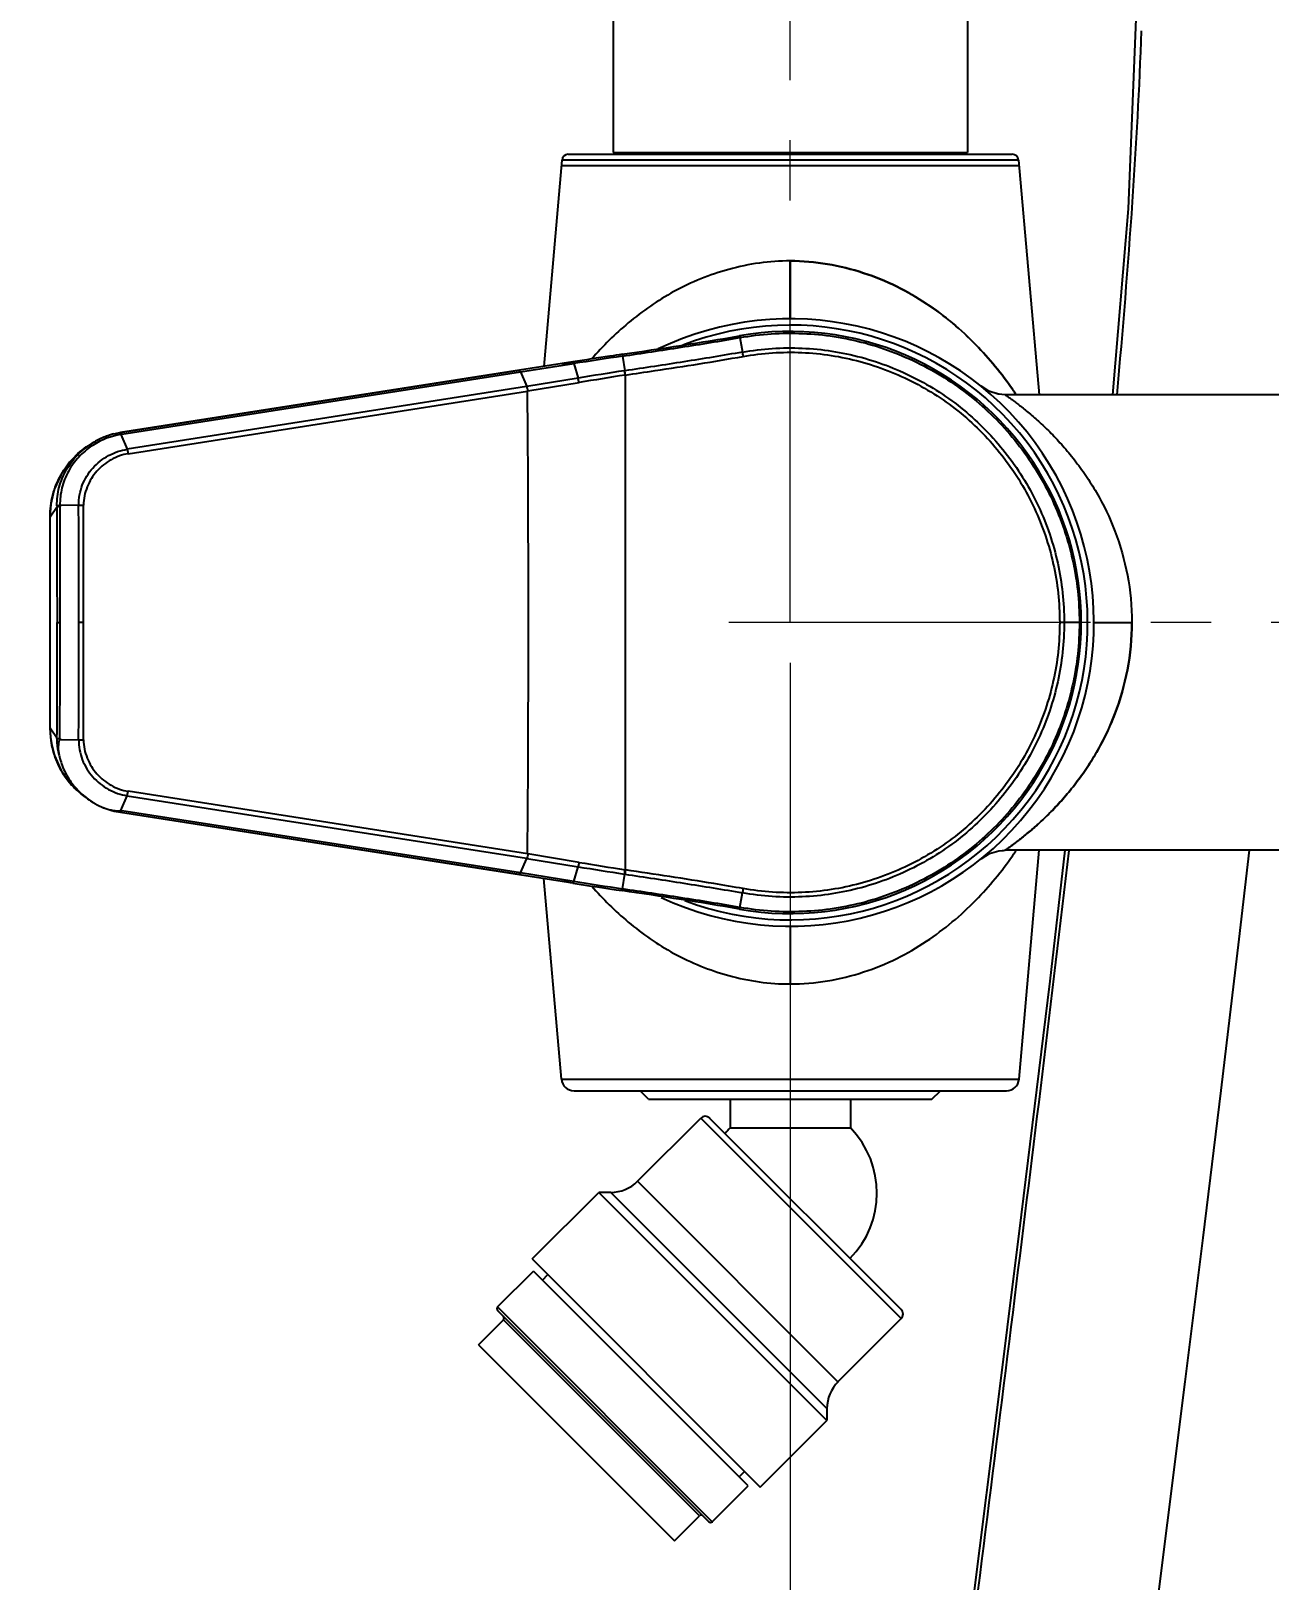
# Model space of a CAD drawing. Extents: x 0 to 3160, y 0 to 2315.
# Drawn here: x 1961.6 to 2059.5, y 386.4 to 508.9 of the extents above; entities that cross this region are included whole.
import ezdxf

# ---------------------------------------------------------------- set-up
doc = ezdxf.new("R2010")
doc.units = 0
doc.header["$LTSCALE"] = 3
doc.header["$MEASUREMENT"] = 0
doc.header["$PDMODE"] = 3
doc.header["$PDSIZE"] = -10
doc.linetypes.add('CENTER2', pattern=[28.575, 19.05, -3.175, 3.175, -3.175])
doc.layers.get('0').update_dxf_attribs({"linetype": 'CONTINUOUS'})
doc.layers.get('DEFPOINTS').update_dxf_attribs({"linetype": 'CONTINUOUS'})
doc.layers.add('Cneter', color=1, linetype='CENTER2', lineweight=13)
doc.styles.add('Daelim Dimension', font='')
doc.styles.get('Daelim Dimension').set_extended_font_data('나눔고딕')
doc.dimstyles.new('DEFAULT', dxfattribs={"dimscale": 2, "dimtxt": 2, "dimasz": 2, "dimexe": 0, "dimexo": 2, "dimgap": 1, "dimtad": 1, "dimdec": 1, "dimzin": 9, "dimdsep": 46, "dimtxsty": 'Daelim Dimension', "dimcen": 0.5, "dimclrd": 252, "dimclre": 252, "dimclrt": 3, "dimadec": 1, "dimazin": 0, "dimtfac": 1, "dimtdec": 1, "dimtix": 1, "dimtmove": 0, "dimatfit": 3, "dimfxl": 1, "dimtolj": 1, "dimtzin": 1, "dimlwd": 9, "dimlwe": 9, "dimarcsym": 0})

# ---------------------------------------------------------------- blocks, each defined once
blk = doc.blocks.new('*D0')
at = {"color": 5, "lineweight": 9, "ltscale": 0.5, "transparency": 16777216}
for p, q in [((2021.64, 458.99), (2021.64, 270.58)), ((2113.14, 386.97), (2113.14, 270.58)), ((2029.64, 272.58), (2105.14, 272.58))]:
    blk.add_line(p, q, dxfattribs=at)
at = {"color": 5, "ltscale": 0.5, "transparency": 16777216}
for points in [[(2029.64, 273.92), (2029.64, 271.25), (2021.64, 272.58)], [(2105.14, 273.92), (2105.14, 271.25), (2113.14, 272.58)]]:
    blk.add_solid(points, dxfattribs=at)
at = {"layer": 'DEFPOINTS', "color": 0, "ltscale": 0.5, "transparency": 16777216}
for p in [(2021.64, 462.99), (2113.14, 390.97), (2113.14, 272.58)]:
    blk.add_point(p, dxfattribs=at)
at = {"color": 7, "ltscale": 0.5, "transparency": 16777216, "insert": (2067.39, 285.47), "char_height": 20, "attachment_point": 5, "style": 'Daelim Dimension'}
blk.add_mtext('\\A1;95', dxfattribs=at)
blk = doc.blocks.new('*D8')
at = {"color": 5, "lineweight": 9, "ltscale": 0.5, "transparency": 16777216}
for p, q in [((1965.64, 1392.3), (2311.07, 1392.3)), ((2309.07, 426.81), (2309.07, 1384.3)), ((2143.24, 418.81), (2311.07, 418.81))]:
    blk.add_line(p, q, dxfattribs=at)
at = {"color": 5, "ltscale": 0.5, "transparency": 16777216}
for points in [[(2307.74, 1384.3), (2310.4, 1384.3), (2309.07, 1392.3)], [(2307.74, 426.81), (2310.4, 426.81), (2309.07, 418.81)]]:
    blk.add_solid(points, dxfattribs=at)
at = {"layer": 'DEFPOINTS', "color": 0, "ltscale": 0.5, "transparency": 16777216}
for p in [(1961.64, 1392.3), (2309.07, 1392.3), (2139.24, 418.81)]:
    blk.add_point(p, dxfattribs=at)
at = {"color": 7, "ltscale": 0.5, "transparency": 16777216, "insert": (2293.36, 905.56), "char_height": 20, "attachment_point": 5, "rotation": 90, "style": 'Daelim Dimension'}
blk.add_mtext('\\A1;(920~1380)', dxfattribs=at)

msp = doc.modelspace()

# ---------------------------------------------------------------- linework, layer by layer
at = {"color": 7, "linetype": 'Continuous'}
for p, q in [((2007.64, 527.32), (2007.64, 499.32)), ((2035.64, 527.32), (2035.64, 499.32)), ((2003.6, 498.72), (2002.17, 482.42)), ((2004.1, 499.18), (2039.18, 499.18)), ((2007.64, 499.32), (2035.64, 499.32)), ((2009.89, 499.32), (2009.89, 499.18)), ((2033.39, 499.32), (2033.39, 499.18)), ((2039.68, 498.72), (2041.3, 480.18)), ((2004.47, 482.78), (1968.71, 477.18)), ((1968.71, 477.18), (2000.21, 482.11)), ((1968.82, 477.05), (2000.32, 481.98)), ((2008.59, 481.73), (2008.62, 481.73)), ((2000.79, 480.82), (1969.25, 475.87)), ((1969.32, 475.52), (2000.88, 480.47)), ((2000.91, 480.48), (2000.88, 480.47)), ((2037.33, 480.47), (2036.72, 480.85)), ((2038.07, 480.23), (2037.33, 480.47)), ((2038.61, 480.18), (2038.07, 480.23)), ((2038.61, 480.18), (2038.13, 480.22)), ((2062.14, 480.18), (2038.61, 480.18)), ((1968.71, 477.18), (1968.71, 477.18)), ((1968.75, 477.04), (1969.25, 475.87)), ((1966.36, 476.28), (1966.4, 476.31)), ((1966.46, 476.34), (1966.4, 476.31)), ((1963.12, 470.53), (1963.12, 470.43)), ((1963.12, 470.43), (1963.12, 470.32)), ((1963.12, 470.32), (1963.12, 470.22)), ((1965.41, 471.44), (1963.93, 471.42)), ((1963.71, 462.18), (1963.95, 462.18)), ((1963.12, 454.14), (1963.12, 454.04)), ((1963.12, 454.04), (1963.12, 453.94)), ((1963.12, 453.94), (1963.12, 453.84)), ((1963.12, 453.84), (1963.2, 452.83)), ((1963.15, 454.04), (1963.15, 454.14)), ((1963.15, 453.94), (1963.15, 454.04)), ((1963.15, 453.84), (1963.15, 453.94)), ((1963.2, 452.83), (1963.49, 451.66)), ((1963.93, 452.94), (1965.41, 452.92)), ((1963.49, 451.66), (1963.99, 450.54)), ((1963.99, 450.54), (1964.7, 449.51)), ((1968.75, 447.33), (1969.25, 448.49)), ((1969.25, 448.49), (2000.79, 443.55)), ((2000.88, 443.89), (1969.32, 448.84)), ((2004.47, 441.59), (1968.71, 447.18)), ((2000.21, 442.26), (1968.71, 447.18)), ((1968.71, 447.18), (1968.71, 447.18)), ((2000.32, 442.39), (1968.82, 447.31)), ((2000.79, 443.55), (2000.82, 443.54)), ((2000.88, 443.89), (2000.91, 443.89)), ((2036.72, 443.51), (2037.38, 443.92)), ((2036.75, 443.53), (2037.38, 443.92)), ((2037.38, 443.92), (2038.13, 444.14)), ((2038.13, 444.14), (2038.61, 444.18)), ((2062.14, 444.18), (2038.61, 444.18)), ((2039.72, 426.09), (2041.3, 444.18)), ((2043.34, 444.18), (2042.14, 433.83)), ((2008.62, 442.63), (2008.59, 442.63)), ((2003.56, 426.09), (2002.17, 441.95)), ((2004.55, 425.18), (2038.72, 425.18)), ((2010.44, 424.51), (2009.77, 425.18)), ((2032.84, 424.51), (2033.51, 425.18)), ((2010.44, 424.51), (2032.84, 424.51)), ((2016.89, 424.51), (2016.89, 422.24)), ((2026.39, 424.51), (2026.39, 422.24)), ((2009.58, 418.03), (2014.57, 423.02)), ((2030.4, 407.89), (2015.27, 423.02)), ((2016.89, 422.24), (2026.39, 422.24)), ((2001.24, 411.89), (2006.5, 417.15)), ((2007.45, 417.15), (2006.5, 417.15)), ((2024.54, 399.12), (2006.5, 417.15)), ((2001.24, 411.89), (2019.27, 393.85)), ((1998.51, 408.1), (2001.34, 410.93)), ((2018.31, 393.96), (2001.34, 410.93)), ((2002.05, 410.22), (2002.47, 410.65)), ((1996.99, 405.1), (1998.97, 407.08)), ((1998.51, 407.82), (2015.2, 391.13)), ((2025.41, 402.19), (2030.4, 407.18)), ((1996.99, 405.1), (2012.48, 389.61)), ((2024.54, 400.07), (2024.54, 399.12)), ((2019.27, 393.85), (2024.54, 399.12)), ((2017.61, 394.67), (2018.03, 395.09)), ((2015.48, 391.13), (2018.31, 393.96)), ((2012.48, 389.61), (2014.46, 391.59))]:
    msp.add_line(p, q, dxfattribs=at)
at = {"color": 9, "linetype": 'Continuous'}
for p, q in [((2039.68, 498.72), (2003.6, 498.72)), ((2039.72, 498.27), (2003.56, 498.27)), ((2021.64, 486.18), (2021.64, 490.75)), ((2021.64, 490.75), (2021.64, 486.18)), ((2017.66, 484.69), (2017.87, 483.55)), ((2000.32, 481.98), (2004.54, 482.64)), ((2004.54, 482.64), (2004.87, 481.49)), ((2008.39, 483.23), (2008.57, 482.07)), ((2000.32, 481.98), (2000.82, 480.82)), ((2004.87, 481.49), (2000.82, 480.82)), ((2008.57, 482.07), (2008.53, 482.07)), ((2008.62, 481.73), (2008.57, 482.07)), ((2008.59, 481.73), (2008.59, 442.63)), ((2000.82, 480.82), (2000.79, 480.82)), ((2000.91, 480.48), (2004.95, 481.14)), ((1963.15, 470.53), (1963.12, 470.53)), ((1963.15, 470.53), (1963.7, 471.34)), ((1963.15, 470.42), (1963.15, 470.53)), ((1963.15, 470.32), (1963.15, 470.42)), ((1963.15, 470.22), (1963.15, 470.32)), ((1963.12, 470.22), (1963.15, 470.22)), ((1963.12, 462.18), (1963.15, 462.18)), ((1965.8, 462.18), (1965.43, 462.18)), ((2044.64, 462.18), (2042.93, 462.18)), ((2045.64, 462.18), (2048.64, 462.18)), ((1963.15, 454.14), (1963.12, 454.14)), ((1963.12, 453.84), (1963.15, 453.84)), ((1963.7, 453.02), (1963.15, 453.84)), ((2000.32, 442.39), (2000.82, 443.54)), ((2000.82, 443.54), (2004.87, 442.88)), ((2004.95, 443.22), (2000.91, 443.89)), ((2004.54, 441.72), (2000.32, 442.39)), ((2004.54, 441.72), (2004.87, 442.88)), ((2008.39, 441.13), (2008.57, 442.29)), ((2008.53, 442.29), (2008.57, 442.29)), ((2017.66, 439.67), (2017.87, 440.82)), ((2021.64, 438.18), (2021.64, 433.62)), ((2021.64, 438.18), (2021.64, 433.62)), ((2003.56, 426.09), (2039.72, 426.09)), ((2030.4, 407.18), (2014.57, 423.02)), ((2009.58, 418.03), (2025.41, 402.19)), ((2024.54, 400.07), (2007.45, 417.15)), ((1998.51, 408.1), (2015.48, 391.13)), ((2014.46, 391.59), (1998.97, 407.08))]:
    msp.add_line(p, q, dxfattribs=at)
at = {"color": 7, "linetype": 'Continuous'}
for points in [[(2049.25, 517.06), (2048.34, 494.86), (2047.1, 480.18)], [(2038.13, 480.22), (2037.39, 480.44), (2037.36, 480.46)], [(1966.36, 476.28), (1965.58, 475.72), (1964.69, 474.84), (1963.99, 473.81), (1963.48, 472.69), (1963.2, 471.52), (1963.12, 470.53)], [(1963.12, 470.22), (1963.12, 467.7), (1963.12, 464.91), (1963.12, 462.18)], [(1963.12, 462.18), (1963.12, 459.43), (1963.12, 456.65), (1963.12, 454.14)], [(1964.7, 449.51), (1965.6, 448.63), (1966.16, 448.23)], [(2037.38, 443.92), (2038.13, 444.14), (2038.48, 444.17)], [(2041.32, 304.16), (2041.9, 310.02), (2042.89, 319.44), (2043.94, 329.04), (2045.06, 338.84), (2046.24, 348.86), (2047.47, 359.07), (2048.75, 369.5), (2050.08, 380.15), (2051.44, 391.04), (2052.84, 402.17), (2054.26, 413.56), (2055.69, 425.2), (2057.12, 437.17), (2057.94, 444.18)], [(2042.14, 433.83), (2039.89, 415.39), (2037.67, 397.62), (2035.52, 380.45), (2033.46, 363.85), (2031.53, 347.79), (2029.72, 332.24), (2028.08, 317.18), (2027.04, 306.89)]]:
    msp.add_lwpolyline(points, dxfattribs=at)
for centre, radius, start, end in [((2004.1, 498.68), 0.5, 90, 175), ((2039.18, 498.68), 0.5, 5, 90), ((2021.64, 462.18), 24, 244.854, 115.7497), ((2021.64, 462.18), 23, 259.9846, 100.0154), ((1969.66, 471.21), 6.05, 116.6057, 121.3219), ((1969.65, 471.24), 6.02, 107.602, 116.6047), ((1969.64, 471.27), 5.99, 104.2357, 107.5879), ((1969.62, 471.31), 5.94, 99.474, 104.2389), ((1969.63, 471.24), 6.01, 98.8911, 99.4636), ((1969.66, 471.21), 6.05, 121.9374, 122.1983), ((1969.66, 471.21), 6.05, 121.3222, 121.9374), ((-325.33, 462.16), 2289.28, 0.00047, 0.22974), ((-328.96, 462.21), 2292.9, 359.77053, 359.99935), ((-308.84, 462.16), 2274.26, 359.76732, 0.00053), ((1969.69, 453.77), 6.54, 179.4433, 189.7871), ((1969.76, 453.78), 6.61, 189.7659, 189.9399), ((1969.75, 453.78), 6.61, 189.9382, 199.7461), ((1969.79, 453.8), 6.65, 199.7844, 206.7277), ((1969.92, 453.86), 6.8, 206.7147, 210.7083), ((1969.87, 453.83), 6.74, 210.698, 219.1248), ((1969.88, 453.85), 6.76, 219.1727, 226.3024), ((1969.96, 453.93), 6.86, 226.2934, 230.1646), ((1969.95, 453.92), 6.86, 230.1592, 236.3379), ((1969.63, 453.07), 5.96, 238.0227, 238.4777), ((1969.63, 453.08), 5.98, 238.4782, 240.5684), ((1969.63, 453.08), 5.98, 240.5671, 247.8449), ((1969.64, 453.12), 6.01, 247.9797, 261.1091), ((2082.6, 942.61), 507.08, 261.1369, 261.582), ((2004.55, 426.18), 1, 185, 270), ((2038.72, 426.18), 1, 270, 355), ((2014.92, 422.67), 0.5, 45, 135), ((2022.12, 417.1), 7.34, 135.5202, 140.1442), ((2021.15, 417.1), 7.34, 315.214, 44.4799), ((2007.45, 420.15), 3, 270, 315), ((1998.66, 407.96), 0.2, 135, 225), ((2030.05, 407.54), 0.5, 315, 45), ((1998.83, 407.22), 0.2, 315, 45), ((2027.54, 400.07), 3, 135, 180), ((2014.6, 391.45), 0.2, 45, 135), ((2015.34, 391.27), 0.2, 225, 315)]:
    msp.add_arc(centre, radius, start, end, dxfattribs=at)
at = {"color": 9, "linetype": 'Continuous'}
for centre, radius, start, end in [((2021.64, 462.18), 23.5, 249.2573, 111.206), ((2089.8, -62.25), 551.52, 98.4887, 98.8933), ((1954.62, 471.98), 64.3, 10.0581, 10.3632), ((2086.76, -21.63), 509.74, 98.828, 99.2447), ((2091.8, -46.8), 535.04, 98.9469, 99.3417), ((1932.1, 469.79), 77.42, 8.8716, 9.125), ((-283.61, 462.18), 2284.56, 359.99998, 0.45867), ((2015.43, 464.01), 28.99, 33.8905, 34.8755), ((2015.48, 464.05), 28.93, 33.883, 34.8706), ((1969.67, 471.29), 5.82, 99.1031, 122.4081), ((1969.69, 471.26), 5.85, 122.3764, 123.349), ((1968.39, 471.4), 4.69, 179.9465, 180.707), ((-322.69, 462.17), 2286.41, 0.00039, 0.22986), ((1964.12, 455.58), 15.77, 90.7003, 91.0767), ((-453.28, 461.91), 2418.7, 0.00643, 0.22572), ((-491.32, 461.83), 2457.12, 0.00821, 0.22441), ((-325.66, 462.2), 2289.37, 359.77029, 359.99947), ((-310.35, 462.16), 2276.15, 359.76713, 0.00053), ((-283.1, 462.18), 2284.05, 359.54128, 0.00007), ((1968.47, 453), 4.54, 179.7496, 180.768), ((2015.21, 460.52), 29.27, 325.1122, 326.0891), ((2089.17, 961.14), 525.07, 260.7617, 261.1663), ((2092.7, 976.77), 540.71, 260.6604, 261.0511), ((1932.08, 454.58), 77.44, 350.8748, 351.1282), ((2090.19, 989.14), 554.07, 261.1076, 261.5103), ((1956.08, 452.11), 62.82, 349.6465, 349.9585)]:
    msp.add_arc(centre, radius, start, end, dxfattribs=at)
for points, knots in [([(2049.37, 508.92), (2049.22, 504.42), (2048.68, 494.82), (2047.9, 485.25), (2047.44, 480.17)], [0, 0, 0, 0, 0.46888, 1, 1, 1, 1]), ([(2021.64, 490.75), (2020.01, 490.75), (2016.8, 490.29), (2012.46, 488.52), (2008.84, 486.01), (2006.83, 484.03), (2005.94, 483.01)], [0, 0, 0, 0, 0.271954, 0.53173, 0.774732, 1, 1, 1, 1]), ([(2021.64, 490.75), (2023.6, 490.75), (2026.52, 490.24), (2030.05, 488.8), (2033.12, 487.02), (2036.3, 484.34), (2038.35, 481.84), (2039.22, 480.59)], [0, 0, 0, 0, 0.279009, 0.413127, 0.542004, 0.783163, 1, 1, 1, 1]), ([(2039.22, 480.59), (2038.35, 481.84), (2036.85, 483.67), (2034.49, 485.86), (2032.41, 487.43), (2030.05, 488.8), (2026.52, 490.24), (2023.6, 490.75), (2021.64, 490.75)], [0, 0, 0, 0, 0.216769, 0.334714, 0.458177, 0.587009, 0.721084, 1, 1, 1, 1]), ([(2017.66, 484.69), (2019.3, 484.98), (2021.81, 485.14), (2025.12, 484.82), (2028.37, 484.14), (2032.27, 482.62), (2036.44, 479.83), (2039.91, 476.21), (2042.52, 471.92), (2044.12, 467.17), (2044.49, 463.84), (2044.49, 462.18)], [0, 0, 0, 0, 0.124987, 0.18757, 0.250155, 0.375132, 0.500102, 0.625069, 0.75004, 0.875014, 1, 1, 1, 1]), ([(2008.39, 483.23), (2009.94, 483.46), (2013.03, 483.92), (2016.12, 484.42), (2017.66, 484.69)], [0, 0, 0, 0, 0.500003, 1, 1, 1, 1]), ([(2017.64, 484.83), (2017.64, 484.83), (2017.64, 484.83), (2017.64, 484.82), (2017.64, 484.81), (2017.65, 484.79), (2017.65, 484.77), (2017.65, 484.74), (2017.66, 484.71), (2017.66, 484.69)], [0, 0, 0, 0, 0.016129, 0.064941, 0.146011, 0.258663, 0.40185, 0.574431, 1, 1, 1, 1]), ([(2017.87, 483.55), (2019.42, 483.82), (2022.59, 484.03), (2027.29, 483.3), (2031.72, 481.57), (2035.67, 478.92), (2038.95, 475.48), (2041.42, 471.41), (2042.94, 466.91), (2043.29, 463.75), (2043.28, 462.18)], [0, 0, 0, 0, 0.125011, 0.250015, 0.375014, 0.500006, 0.624995, 0.74999, 0.874989, 1, 1, 1, 1]), ([(2004.47, 482.78), (2004.48, 482.78), (2004.49, 482.76), (2004.51, 482.72), (2004.53, 482.67), (2004.54, 482.64)], [0, 0, 0, 0, 0.101287, 0.29798, 1, 1, 1, 1]), ([(2008.36, 483.37), (2008.37, 483.37), (2008.37, 483.36), (2008.37, 483.36), (2008.37, 483.34), (2008.37, 483.33), (2008.37, 483.31), (2008.38, 483.28), (2008.38, 483.25), (2008.39, 483.23)], [0, 0, 0, 0, 0.016385, 0.065352, 0.146519, 0.259208, 0.402362, 0.574837, 1, 1, 1, 1]), ([(2017.87, 483.55), (2016.33, 483.27), (2013.23, 482.77), (2010.12, 482.3), (2008.57, 482.07)], [0, 0, 0, 0, 0.499997, 1, 1, 1, 1]), ([(2008.62, 481.73), (2009.4, 481.85), (2011.34, 482.14), (2014.45, 482.61), (2016.77, 483), (2017.93, 483.21)], [0, 0, 0, 0, 0.250001, 0.625002, 1, 1, 1, 1]), ([(2017.93, 483.21), (2018.7, 483.34), (2020.24, 483.53), (2023.34, 483.56), (2027.2, 482.97), (2031.56, 481.26), (2035.45, 478.66), (2038.67, 475.27), (2040.69, 471.93), (2041.84, 469.05), (2042.47, 466.81), (2042.85, 464.51), (2042.93, 462.96), (2042.93, 462.18)], [0, 0, 0, 0, 0.062556, 0.125126, 0.250061, 0.37499, 0.499913, 0.624833, 0.749758, 0.812316, 0.874875, 0.937443, 1, 1, 1, 1]), ([(2000.32, 481.98), (2000.31, 482), (2000.29, 482.03), (2000.26, 482.08), (2000.23, 482.11), (2000.21, 482.11)], [0, 0, 0, 0, 0.36379, 0.650623, 1, 1, 1, 1]), ([(2004.95, 481.14), (2004.94, 481.18), (2004.92, 481.29), (2004.9, 481.4), (2004.87, 481.49)], [0, 0, 0, 0, 0.27597, 1, 1, 1, 1]), ([(2000.91, 480.48), (2000.9, 480.54), (2000.88, 480.66), (2000.84, 480.77), (2000.82, 480.82)], [0, 0, 0, 0, 0.537259, 1, 1, 1, 1]), ([(2038.61, 480.18), (2038.61, 480.18), (2038.62, 480.17), (2038.65, 480.15), (2038.69, 480.12), (2038.76, 480.08), (2038.83, 480.02), (2038.97, 479.93), (2039.17, 479.78), (2039.45, 479.57), (2039.78, 479.33), (2040.14, 479.04), (2040.67, 478.6), (2041.4, 477.97), (2042.29, 477.11), (2043.21, 476.12), (2044.12, 475.02), (2045.02, 473.79), (2046.17, 471.96), (2047.41, 469.36), (2048.4, 465.9), (2048.64, 463.44), (2048.64, 462.18)], [0, 0, 0, 0, 0.000514, 0.002047, 0.004582, 0.008095, 0.012555, 0.017927, 0.03123, 0.04763, 0.066761, 0.088281, 0.111884, 0.16436, 0.222623, 0.285641, 0.352754, 0.423551, 0.497771, 0.655605, 0.824396, 1, 1, 1, 1]), ([(1968.74, 477.17), (1968.74, 477.17), (1968.73, 477.18), (1968.72, 477.18), (1968.71, 477.18)], [0, 0, 0, 0, 0.290015, 1, 1, 1, 1]), ([(1968.82, 477.05), (1968.81, 477.08), (1968.79, 477.12), (1968.76, 477.16), (1968.74, 477.17)], [0, 0, 0, 0, 0.588444, 1, 1, 1, 1]), ([(1966.47, 476.15), (1966.08, 475.89), (1965.37, 475.29), (1964.54, 474.15), (1964.02, 472.83), (1963.92, 471.89), (1963.93, 471.42)], [0, 0, 0, 0, 0.248825, 0.498154, 0.748476, 1, 1, 1, 1]), ([(1965.41, 471.44), (1965.4, 471.98), (1965.6, 473.06), (1966.45, 474.44), (1967.72, 475.45), (1968.73, 475.79), (1969.25, 475.87)], [0, 0, 0, 0, 0.253415, 0.504566, 0.753103, 1, 1, 1, 1]), ([(1969.32, 475.52), (1968.85, 475.44), (1967.93, 475.11), (1966.78, 474.19), (1966.13, 473.13), (1965.84, 472.19), (1965.79, 471.7), (1965.79, 471.45)], [0, 0, 0, 0, 0.246157, 0.494415, 0.745534, 0.872605, 1, 1, 1, 1]), ([(1969.25, 475.87), (1969.25, 475.85), (1969.25, 475.79), (1969.28, 475.71), (1969.3, 475.62), (1969.31, 475.55), (1969.32, 475.52)], [0, 0, 0, 0, 0.210027, 0.455415, 0.723417, 1, 1, 1, 1]), ([(1963.7, 471.34), (1963.7, 471.34), (1963.75, 471.34), (1963.79, 471.34), (1963.82, 471.34)], [0, 0, 0, 0, 0.162496, 1, 1, 1, 1]), ([(1965.41, 471.44), (1965.44, 471.44), (1965.5, 471.45), (1965.59, 471.46), (1965.69, 471.45), (1965.75, 471.45), (1965.79, 471.45)], [0, 0, 0, 0, 0.235756, 0.487073, 0.745318, 1, 1, 1, 1]), ([(2044.49, 462.18), (2044.49, 460.52), (2044.12, 457.19), (2042.52, 452.44), (2039.91, 448.15), (2036.44, 444.53), (2032.27, 441.74), (2028.37, 440.22), (2025.12, 439.54), (2021.81, 439.22), (2019.3, 439.38), (2017.66, 439.67)], [0, 0, 0, 0, 0.124986, 0.24996, 0.374931, 0.499898, 0.624868, 0.749845, 0.81243, 0.875013, 1, 1, 1, 1]), ([(2043.28, 462.18), (2043.29, 460.61), (2042.94, 457.45), (2041.42, 452.95), (2038.95, 448.88), (2035.67, 445.44), (2031.72, 442.79), (2027.29, 441.06), (2022.59, 440.33), (2019.42, 440.54), (2017.87, 440.82)], [0, 0, 0, 0, 0.125011, 0.25001, 0.375005, 0.499994, 0.624986, 0.749985, 0.874989, 1, 1, 1, 1]), ([(2042.93, 462.18), (2042.93, 461.41), (2042.85, 459.86), (2042.47, 457.56), (2041.84, 455.31), (2040.69, 452.43), (2038.67, 449.09), (2035.45, 445.7), (2031.56, 443.1), (2027.2, 441.39), (2023.34, 440.8), (2020.24, 440.83), (2018.7, 441.02), (2017.93, 441.15)], [0, 0, 0, 0, 0.062557, 0.125125, 0.187684, 0.250242, 0.375167, 0.500087, 0.62501, 0.749939, 0.874874, 0.937444, 1, 1, 1, 1]), ([(2048.64, 462.18), (2048.64, 460.93), (2048.4, 458.46), (2047.56, 455.53), (2046.64, 453.39), (2045.86, 451.92), (2045.02, 450.57), (2044.12, 449.35), (2043.21, 448.24), (2042.29, 447.26), (2041.53, 446.52), (2040.94, 445.99), (2040.52, 445.64), (2040.14, 445.32), (2039.78, 445.04), (2039.45, 444.79), (2039.17, 444.58), (2038.97, 444.43), (2038.83, 444.34), (2038.76, 444.28), (2038.7, 444.24), (2038.64, 444.21), (2038.63, 444.19), (2038.6, 444.18), (2038.61, 444.18)], [0, 0, 0, 0, 0.175582, 0.344352, 0.424845, 0.502289, 0.5765, 0.647288, 0.714393, 0.777403, 0.835659, 0.8627, 0.888131, 0.911731, 0.933248, 0.952377, 0.968776, 0.982075, 0.987447, 0.991908, 0.995423, 0.997957, 0.999487, 1, 1, 1, 1]), ([(2038.61, 444.18), (2038.61, 444.18), (2038.63, 444.19), (2038.65, 444.21), (2038.7, 444.24), (2038.76, 444.28), (2038.83, 444.34), (2038.97, 444.43), (2039.17, 444.58), (2039.45, 444.79), (2039.78, 445.04), (2040.14, 445.32), (2040.67, 445.76), (2041.4, 446.4), (2042.29, 447.26), (2043.21, 448.24), (2044.12, 449.35), (2045.02, 450.57), (2046.17, 452.4), (2047.41, 455), (2048.4, 458.46), (2048.64, 460.93), (2048.64, 462.18)], [0, 0, 0, 0, 0.000512, 0.002041, 0.004576, 0.008093, 0.012556, 0.017928, 0.031226, 0.047628, 0.06676, 0.088279, 0.111881, 0.164357, 0.222621, 0.285638, 0.352753, 0.42355, 0.497769, 0.655604, 0.824395, 1, 1, 1, 1]), ([(1963.86, 451.71), (1963.78, 452.03), (1963.7, 452.47), (1963.69, 452.91), (1963.7, 453.02)], [0, 0, 0, 0, 0.749589, 1, 1, 1, 1]), ([(1963.7, 453.02), (1963.71, 453.02), (1963.78, 453.02), (1963.86, 453.02), (1963.93, 453.02)], [0, 0, 0, 0, 0.148276, 1, 1, 1, 1]), ([(1965.41, 452.92), (1965.4, 452.39), (1965.6, 451.31), (1966.45, 449.92), (1967.72, 448.92), (1968.73, 448.57), (1969.25, 448.49)], [0, 0, 0, 0, 0.253358, 0.504498, 0.753102, 1, 1, 1, 1]), ([(1965.41, 452.92), (1965.44, 452.92), (1965.5, 452.91), (1965.59, 452.91), (1965.69, 452.91), (1965.75, 452.91), (1965.79, 452.91)], [0, 0, 0, 0, 0.235782, 0.487086, 0.745331, 1, 1, 1, 1]), ([(1965.79, 452.91), (1965.79, 452.66), (1965.84, 452.17), (1966.13, 451.23), (1966.78, 450.17), (1967.93, 449.25), (1968.85, 448.92), (1969.32, 448.84)], [0, 0, 0, 0, 0.127397, 0.254467, 0.505586, 0.753844, 1, 1, 1, 1]), ([(1969.25, 448.49), (1969.25, 448.51), (1969.25, 448.57), (1969.28, 448.65), (1969.3, 448.74), (1969.31, 448.81), (1969.32, 448.84)], [0, 0, 0, 0, 0.210128, 0.455475, 0.723464, 1, 1, 1, 1]), ([(1968.71, 447.18), (1968.71, 447.18), (1968.73, 447.18), (1968.76, 447.2), (1968.77, 447.23), (1968.78, 447.24)], [0, 0, 0, 0, 0.179416, 0.521462, 1, 1, 1, 1]), ([(1968.78, 447.24), (1968.78, 447.24), (1968.8, 447.27), (1968.81, 447.29), (1968.82, 447.31)], [0, 0, 0, 0, 0.223224, 1, 1, 1, 1]), ([(2000.91, 443.89), (2000.9, 443.82), (2000.88, 443.71), (2000.84, 443.59), (2000.82, 443.54)], [0, 0, 0, 0, 0.537342, 1, 1, 1, 1]), ([(2021.64, 433.62), (2023.6, 433.61), (2026.52, 434.12), (2030.05, 435.56), (2033.12, 437.34), (2036.3, 440.03), (2038.35, 442.52), (2039.22, 443.77)], [0, 0, 0, 0, 0.279009, 0.413123, 0.542004, 0.783156, 1, 1, 1, 1]), ([(2021.64, 433.62), (2023.6, 433.61), (2026.52, 434.12), (2030.05, 435.56), (2033.12, 437.34), (2036.3, 440.03), (2038.35, 442.52), (2039.22, 443.77)], [0, 0, 0, 0, 0.279009, 0.413123, 0.542004, 0.783156, 1, 1, 1, 1]), ([(2043.65, 444.17), (2042.28, 432.38), (2039.31, 408.28), (2034.71, 371.84), (2030.59, 337.95), (2028.25, 316.37), (2027.33, 307.15)], [0, 0, 0, 0, 0.101646, 0.2080225, 0.31456, 0.3939392, 0.3939392, 0.3939392, 0.3939392]), ([(2000.32, 442.39), (2000.31, 442.37), (2000.29, 442.33), (2000.26, 442.28), (2000.23, 442.25), (2000.21, 442.26)], [0, 0, 0, 0, 0.363728, 0.650517, 1, 1, 1, 1]), ([(2004.95, 443.22), (2004.94, 443.19), (2004.92, 443.07), (2004.9, 442.96), (2004.87, 442.88)], [0, 0, 0, 0, 0.275959, 1, 1, 1, 1]), ([(2008.62, 442.63), (2008.61, 442.6), (2008.6, 442.48), (2008.58, 442.37), (2008.57, 442.29)], [0, 0, 0, 0, 0.2775, 1, 1, 1, 1]), ([(2008.57, 442.29), (2010.12, 442.06), (2013.23, 441.59), (2016.33, 441.09), (2017.87, 440.82)], [0, 0, 0, 0, 0.500003, 1, 1, 1, 1]), ([(2017.93, 441.15), (2017.16, 441.29), (2015.22, 441.62), (2012.12, 442.11), (2009.78, 442.46), (2008.62, 442.63)], [0, 0, 0, 0, 0.25, 0.624999, 1, 1, 1, 1]), ([(2004.47, 441.59), (2004.48, 441.59), (2004.49, 441.6), (2004.51, 441.64), (2004.53, 441.69), (2004.54, 441.72)], [0, 0, 0, 0, 0.101265, 0.297969, 1, 1, 1, 1]), ([(2005.94, 441.36), (2006.83, 440.34), (2008.84, 438.35), (2012.45, 435.84), (2016.8, 434.08), (2020, 433.61), (2021.64, 433.62)], [0, 0, 0, 0, 0.225264, 0.468262, 0.728047, 1, 1, 1, 1]), ([(2005.94, 441.36), (2006.83, 440.34), (2008.84, 438.35), (2012.45, 435.84), (2016.8, 434.08), (2020, 433.61), (2021.64, 433.62)], [0, 0, 0, 0, 0.225264, 0.468262, 0.728047, 1, 1, 1, 1]), ([(2008.36, 441), (2008.37, 440.99), (2008.37, 441), (2008.37, 441), (2008.37, 441.02), (2008.37, 441.03), (2008.37, 441.05), (2008.38, 441.09), (2008.38, 441.11), (2008.39, 441.13)], [0, 0, 0, 0, 0.016043, 0.064777, 0.145805, 0.258451, 0.401655, 0.574269, 1, 1, 1, 1]), ([(2017.66, 439.67), (2016.12, 439.94), (2013.03, 440.44), (2009.94, 440.9), (2008.39, 441.13)], [0, 0, 0, 0, 0.499997, 1, 1, 1, 1]), ([(2017.64, 439.53), (2017.64, 439.53), (2017.64, 439.54), (2017.64, 439.54), (2017.64, 439.55), (2017.65, 439.57), (2017.65, 439.59), (2017.65, 439.62), (2017.66, 439.65), (2017.66, 439.67)], [0, 0, 0, 0, 0.016477, 0.065543, 0.146767, 0.259471, 0.402611, 0.575049, 1, 1, 1, 1])]:
    msp.add_open_spline(points, degree=3, knots=knots, dxfattribs=at)
at = {"color": 7, "linetype": 'Continuous'}
for points in [[(2008.36, 483.37), (2011.46, 483.83), (2014.56, 484.29), (2017.64, 484.83)], [(2004.47, 441.59), (2004.19, 441.63), (2003.91, 441.67), (2003.63, 441.72)], [(2017.64, 439.53), (2014.56, 440.08), (2011.46, 440.53), (2008.36, 441)]]:
    msp.add_open_spline(points, degree=3, dxfattribs=at)
for points, knots in [([(2003.63, 482.64), (2003.7, 482.65), (2003.98, 482.7), (2004.26, 482.74), (2004.47, 482.77)], [0, 0, 0, 0, 0.253537, 1, 1, 1, 1]), ([(2008.36, 483.37), (2008.04, 483.32), (2006.74, 483.12), (2005.44, 482.93), (2004.47, 482.78)], [0, 0, 0, 0, 0.250625, 1, 1, 1, 1]), ([(1968.68, 477.16), (1968.68, 477.16), (1968.67, 477.17), (1968.65, 477.17), (1968.65, 477.17)], [0, 0, 0, 0, 0.300044, 1, 1, 1, 1]), ([(1968.75, 477.04), (1968.74, 477.06), (1968.72, 477.11), (1968.69, 477.15), (1968.68, 477.16)], [0, 0, 0, 0, 0.592123, 1, 1, 1, 1]), ([(1963.15, 470.53), (1963.14, 471.11), (1963.29, 472.27), (1963.95, 473.89), (1964.99, 475.27), (1965.88, 475.99), (1966.36, 476.28)], [0, 0, 0, 0, 0.253956, 0.505554, 0.754191, 1, 1, 1, 1]), ([(1963.69, 471.4), (1963.68, 471.89), (1963.77, 472.64), (1964.09, 473.57), (1964.52, 474.46), (1965.26, 475.44), (1966.02, 476.07), (1966.44, 476.33)], [0, 0, 0, 0, 0.251003, 0.376419, 0.501561, 0.750898, 1, 1, 1, 1]), ([(1963.93, 471.42), (1963.88, 471.42), (1963.8, 471.41), (1963.72, 471.41), (1963.69, 471.4)], [0, 0, 0, 0, 0.630019, 1, 1, 1, 1]), ([(1963.93, 452.94), (1963.91, 452.94), (1963.87, 452.89), (1963.85, 452.82), (1963.83, 452.74), (1963.81, 452.64), (1963.8, 452.51), (1963.79, 452.35), (1963.79, 452.18), (1963.81, 451.97), (1963.84, 451.81), (1963.86, 451.71)], [0, 0, 0, 0, 0.05498, 0.116527, 0.178825, 0.241438, 0.36713, 0.493228, 0.61961, 0.746227, 1, 1, 1, 1]), ([(1963.86, 451.71), (1963.94, 451.33), (1964.18, 450.58), (1964.76, 449.57), (1965.53, 448.69), (1966.14, 448.22), (1966.47, 448.01)], [0, 0, 0, 0, 0.250899, 0.501026, 0.750639, 1, 1, 1, 1]), ([(1967.38, 447.55), (1967.49, 447.5), (1967.66, 447.45), (1967.88, 447.38), (1968.06, 447.35), (1968.2, 447.32), (1968.32, 447.31), (1968.41, 447.3), (1968.5, 447.29), (1968.57, 447.29), (1968.63, 447.29), (1968.68, 447.3), (1968.71, 447.3), (1968.74, 447.31), (1968.75, 447.32), (1968.75, 447.33)], [0, 0, 0, 0, 0.248947, 0.37404, 0.499481, 0.625246, 0.68825, 0.751327, 0.814473, 0.877667, 0.909261, 0.940787, 0.97197, 0.98698, 1, 1, 1, 1])]:
    msp.add_open_spline(points, degree=3, knots=knots, dxfattribs=at)
at = {"color": 9, "linetype": 'Continuous'}
for points in [[(1968.82, 477.05), (1968.8, 477.04), (1968.78, 477.04), (1968.75, 477.04)], [(1963.93, 471.42), (1963.93, 471.39), (1963.93, 471.37), (1963.93, 471.34)], [(1963.15, 462.18), (1963.15, 464.86), (1963.15, 467.54), (1963.15, 470.22)], [(1963.15, 454.14), (1963.15, 456.82), (1963.15, 459.5), (1963.15, 462.18)], [(1968.82, 447.31), (1968.8, 447.32), (1968.78, 447.32), (1968.75, 447.33)]]:
    msp.add_open_spline(points, degree=3, dxfattribs=at)
at = {"layer": 'Cneter', "lineweight": 5, "ltscale": 0.5}
for p, q in [((2021.64, 462.18), (2021.64, 1322.8)), ((2088.23, 462.18), (2014.08, 462.18))]:
    msp.add_line(p, q, dxfattribs=at)

# ---------------------------------------------------------------- dimensions: what is measured, and where the dimension line sits
at = {"color": 5, "ltscale": 0.5}
dim = msp.add_linear_dim(base=(2309.07, 1392.3), p1=(2139.24, 418.81), p2=(1961.64, 1392.3), angle=90, text='(920~1380)', dimstyle='DEFAULT', override={"dimtxt": 10, "dimasz": 4, "dimexe": 1, "dimdec": 0, "dimclrd": 5, "dimclre": 5, "dimclrt": 7}, dxfattribs=at)
dim.commit()
dim.dimension.update_dxf_attribs({"geometry": '*D8', "text_midpoint": (2309.07, 905.56), "dimtype": 160})
dim = msp.add_linear_dim(base=(2113.14, 272.58), p1=(2021.64, 462.99), p2=(2113.14, 390.97), text='95', dimstyle='DEFAULT', override={"dimtxt": 10, "dimasz": 4, "dimexe": 1, "dimdec": 0, "dimclrd": 5, "dimclre": 5, "dimclrt": 7}, dxfattribs=at)
dim.commit()
dim.dimension.update_dxf_attribs({"geometry": '*D0', "text_midpoint": (2067.39, 285.47)})

doc.saveas('drawing.dxf')
